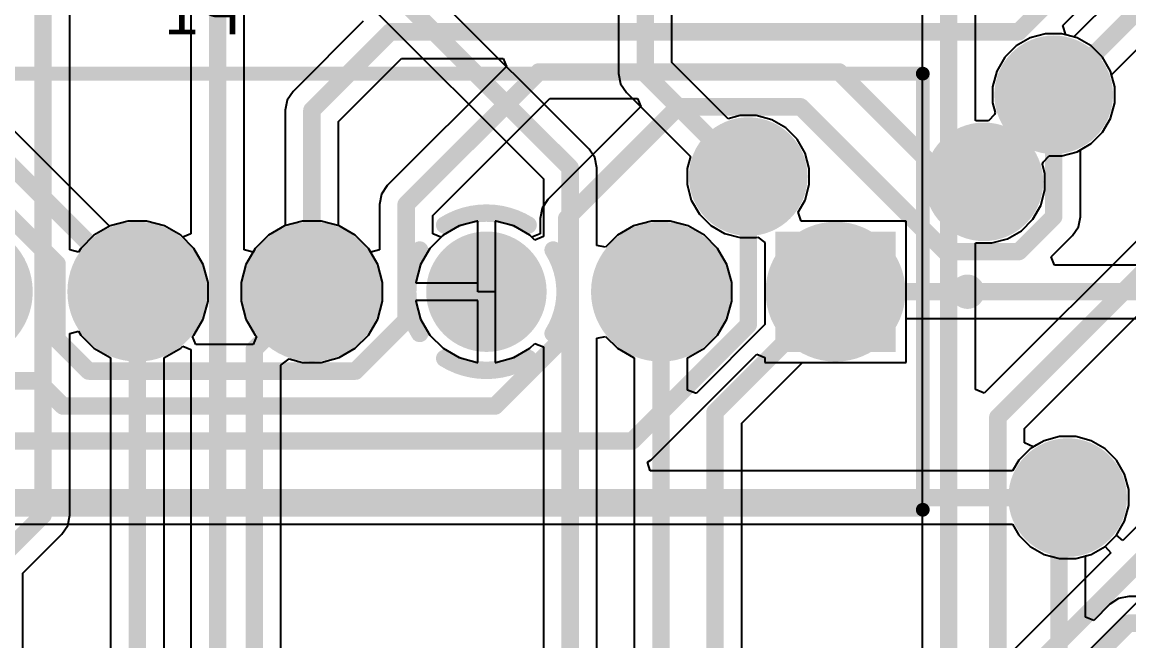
# Model space of a CAD drawing. Header units: inches. Extents: x -8.09 to -2.28, y -0.1 to 6.11.
# Drawn here: x -4.176 to -3.542, y 1.195 to 1.55 of the extents above; entities that cross this region are included whole.
import ezdxf

# ---------------------------------------------------------------- set-up
doc = ezdxf.new("R2010")
doc.units = ezdxf.units.IN
doc.header["$MEASUREMENT"] = 0
for name, color, linetype in [('BottomLayer', 5, 'Continuous'), ('BottomSolder', 6, 'Continuous'), ('InternalPlane1', 76, 'Continuous'), ('InternalPlane2', 16, 'Continuous'), ('MultiLayer', 9, 'Continuous'), ('PadHoleLayer', 156, 'Continuous'), ('TopLayer', 1, 'Continuous'), ('TopOverlay', 2, 'Continuous'), ('TopSolder', 216, 'Continuous'), ('ViaHoleLayer', 16, 'Continuous')]:
    doc.layers.add(name, color=color, linetype=linetype)
doc.styles.add('Arial', font='', dxfattribs={"height": 0.2})
doc.styles.get('Arial').set_extended_font_data('Arial')

# ---------------------------------------------------------------- blocks, each defined once
blk = doc.blocks.new('MOLX_22_23_2061_V_100')
at = {"layer": 'BottomLayer'}
blk.add_hatch(color=5, dxfattribs=at).paths.add_polyline_path([(-0.28051, 0.03051), (-0.21949, 0.03051), (-0.21949, -0.03051), (-0.28051, -0.03051)])
h = blk.add_hatch(color=5, dxfattribs=at)
edge = h.paths.add_edge_path()
edge.add_arc((-0.15, 0), 0.03051, 0, 360)
h = blk.add_hatch(color=5, dxfattribs=at)
edge = h.paths.add_edge_path()
edge.add_arc((-0.05, 0), 0.03051, 0, 360)
h = blk.add_hatch(color=5, dxfattribs=at)
edge = h.paths.add_edge_path()
edge.add_arc((0.05, 0), 0.03051, 0, 360)
h = blk.add_hatch(color=5, dxfattribs=at)
edge = h.paths.add_edge_path()
edge.add_arc((0.15, 0), 0.03051, 0, 360)
at = {"layer": 'BottomSolder'}
blk.add_hatch(color=6, dxfattribs=at).paths.add_polyline_path([(-0.28451, 0.03451), (-0.21549, 0.03451), (-0.21549, -0.03451), (-0.28451, -0.03451)])
h = blk.add_hatch(color=6, dxfattribs=at)
edge = h.paths.add_edge_path()
edge.add_arc((-0.15, 0), 0.03451, 0, 360)
h = blk.add_hatch(color=6, dxfattribs=at)
edge = h.paths.add_edge_path()
edge.add_arc((-0.05, 0), 0.03451, 0, 360)
h = blk.add_hatch(color=6, dxfattribs=at)
edge = h.paths.add_edge_path()
edge.add_arc((0.05, 0), 0.03451, 0, 360)
h = blk.add_hatch(color=6, dxfattribs=at)
edge = h.paths.add_edge_path()
edge.add_arc((0.15, 0), 0.03451, 0, 360)
h = blk.add_hatch(color=6, dxfattribs=at)
edge = h.paths.add_edge_path()
edge.add_arc((0.25, 0), 0.03451, 0, 360)
at = {"layer": 'InternalPlane1'}
h = blk.add_hatch(color=76, dxfattribs=at)
edge = h.paths.add_edge_path()
edge.add_arc((-0.25, 0), 0.04008, 0, 360)
h = blk.add_hatch(color=76, dxfattribs=at)
edge = h.paths.add_edge_path()
edge.add_arc((-0.15, 0), 0.04008, 0, 360)
h = blk.add_hatch(color=76, dxfattribs=at)
edge = h.paths.add_edge_path()
edge.add_arc((0.05, 0), 0.04008, 0, 360)
h = blk.add_hatch(color=76, dxfattribs=at)
edge = h.paths.add_edge_path()
edge.add_arc((0.15, 0), 0.04008, 0, 360)
h = blk.add_hatch(color=76, dxfattribs=at)
edge = h.paths.add_edge_path()
edge.add_arc((0.25, 0), 0.04008, 0, 360)
at = {"layer": 'InternalPlane2'}
h = blk.add_hatch(color=16, dxfattribs=at)
edge = h.paths.add_edge_path()
edge.add_arc((-0.25, 0), 0.04008, 0, 360)
h = blk.add_hatch(color=16, dxfattribs=at)
edge = h.paths.add_edge_path()
edge.add_arc((-0.15, 0), 0.04008, 0, 360)
h = blk.add_hatch(color=16, dxfattribs=at)
edge = h.paths.add_edge_path()
edge.add_arc((0.05, 0), 0.04008, 0, 360)
h = blk.add_hatch(color=16, dxfattribs=at)
edge = h.paths.add_edge_path()
edge.add_arc((0.15, 0), 0.04008, 0, 360)
h = blk.add_hatch(color=16, dxfattribs=at)
edge = h.paths.add_edge_path()
edge.add_arc((0.25, 0), 0.04008, 0, 360)
at = {"layer": 'MultiLayer'}
blk.add_hatch(color=9, dxfattribs=at).paths.add_polyline_path([(-0.28051, 0.03051), (-0.21949, 0.03051), (-0.21949, -0.03051), (-0.28051, -0.03051)])
h = blk.add_hatch(color=9, dxfattribs=at)
edge = h.paths.add_edge_path()
edge.add_arc((-0.15, 0), 0.03051, 0, 360)
h = blk.add_hatch(color=9, dxfattribs=at)
edge = h.paths.add_edge_path()
edge.add_arc((-0.05, 0), 0.03051, 0, 360)
h = blk.add_hatch(color=9, dxfattribs=at)
edge = h.paths.add_edge_path()
edge.add_arc((0.05, 0), 0.03051, 0, 360)
h = blk.add_hatch(color=9, dxfattribs=at)
edge = h.paths.add_edge_path()
edge.add_arc((0.15, 0), 0.03051, 0, 360)
at = {"layer": 'PadHoleLayer'}
h = blk.add_hatch(color=156, dxfattribs=at)
edge = h.paths.add_edge_path()
edge.add_arc((-0.25, 0), 0.02008, 0, 360)
h = blk.add_hatch(color=156, dxfattribs=at)
edge = h.paths.add_edge_path()
edge.add_arc((-0.15, 0), 0.02008, 0, 360)
h = blk.add_hatch(color=156, dxfattribs=at)
edge = h.paths.add_edge_path()
edge.add_arc((-0.05, 0), 0.02008, 0, 360)
h = blk.add_hatch(color=156, dxfattribs=at)
edge = h.paths.add_edge_path()
edge.add_arc((0.05, 0), 0.02008, 0, 360)
h = blk.add_hatch(color=156, dxfattribs=at)
edge = h.paths.add_edge_path()
edge.add_arc((0.15, 0), 0.02008, 0, 360)
at = {"layer": 'TopLayer'}
blk.add_hatch(color=1, dxfattribs=at).paths.add_polyline_path([(-0.28051, 0.03051), (-0.21949, 0.03051), (-0.21949, -0.03051), (-0.28051, -0.03051)])
h = blk.add_hatch(color=1, dxfattribs=at)
edge = h.paths.add_edge_path()
edge.add_arc((-0.15, 0), 0.03051, 0, 360)
h = blk.add_hatch(color=1, dxfattribs=at)
edge = h.paths.add_edge_path()
edge.add_arc((-0.05, 0), 0.03051, 0, 360)
h = blk.add_hatch(color=1, dxfattribs=at)
edge = h.paths.add_edge_path()
edge.add_arc((0.05, 0), 0.03051, 0, 360)
h = blk.add_hatch(color=1, dxfattribs=at)
edge = h.paths.add_edge_path()
edge.add_arc((0.15, 0), 0.03051, 0, 360)
at = {"layer": 'TopSolder'}
blk.add_hatch(color=216, dxfattribs=at).paths.add_polyline_path([(-0.28451, 0.03451), (-0.21549, 0.03451), (-0.21549, -0.03451), (-0.28451, -0.03451)])
h = blk.add_hatch(color=216, dxfattribs=at)
edge = h.paths.add_edge_path()
edge.add_arc((-0.15, 0), 0.03451, 0, 360)
h = blk.add_hatch(color=216, dxfattribs=at)
edge = h.paths.add_edge_path()
edge.add_arc((-0.05, 0), 0.03451, 0, 360)
h = blk.add_hatch(color=216, dxfattribs=at)
edge = h.paths.add_edge_path()
edge.add_arc((0.05, 0), 0.03451, 0, 360)
h = blk.add_hatch(color=216, dxfattribs=at)
edge = h.paths.add_edge_path()
edge.add_arc((0.15, 0), 0.03451, 0, 360)
h = blk.add_hatch(color=216, dxfattribs=at)
edge = h.paths.add_edge_path()
edge.add_arc((0.25, 0), 0.03451, 0, 360)
at = {"layer": 'InternalPlane1'}
for points in [[(-0.07389, 0.03823, 0.01, 0.01, -0.286745), (-0.02611, 0.03823, 0.01, 0.01, 0)], [(-0.08823, -0.02389, 0.01, 0.01, -0.286745), (-0.08823, 0.02389, 0.01, 0.01, 0)], [(-0.01177, 0.02389, 0.01, 0.01, -0.286745), (-0.01177, -0.02389, 0.01, 0.01, 0)], [(-0.02611, -0.03823, 0.01, 0.01, -0.286745), (-0.07389, -0.03823, 0.01, 0.01, 0)]]:
    blk.add_lwpolyline(points, format="xyseb", dxfattribs=at)
for points in [[(-0.07639, 0.03823, 0.005, 0.005, 1), (-0.07139, 0.03823, 0.005, 0.005, 1)], [(-0.02861, 0.03823, 0.005, 0.005, 1), (-0.02361, 0.03823, 0.005, 0.005, 1)], [(-0.09073, 0.02389, 0.005, 0.005, 1), (-0.08573, 0.02389, 0.005, 0.005, 1)], [(-0.01427, 0.02389, 0.005, 0.005, 1), (-0.00927, 0.02389, 0.005, 0.005, 1)], [(-0.09073, -0.02389, 0.005, 0.005, 1), (-0.08573, -0.02389, 0.005, 0.005, 1)], [(-0.01427, -0.02389, 0.005, 0.005, 1), (-0.00927, -0.02389, 0.005, 0.005, 1)], [(-0.07639, -0.03823, 0.005, 0.005, 1), (-0.07139, -0.03823, 0.005, 0.005, 1)], [(-0.02861, -0.03823, 0.005, 0.005, 1), (-0.02361, -0.03823, 0.005, 0.005, 1)]]:
    blk.add_lwpolyline(points, format="xyseb", close=True, dxfattribs=at)
at = {"layer": 'InternalPlane2'}
for points in [[(-0.07389, 0.03823, 0.01, 0.01, -0.286745), (-0.02611, 0.03823, 0.01, 0.01, 0)], [(-0.08823, -0.02389, 0.01, 0.01, -0.286745), (-0.08823, 0.02389, 0.01, 0.01, 0)], [(-0.01177, 0.02389, 0.01, 0.01, -0.286745), (-0.01177, -0.02389, 0.01, 0.01, 0)], [(-0.02611, -0.03823, 0.01, 0.01, -0.286745), (-0.07389, -0.03823, 0.01, 0.01, 0)]]:
    blk.add_lwpolyline(points, format="xyseb", dxfattribs=at)
for points in [[(-0.07639, 0.03823, 0.005, 0.005, 1), (-0.07139, 0.03823, 0.005, 0.005, 1)], [(-0.02861, 0.03823, 0.005, 0.005, 1), (-0.02361, 0.03823, 0.005, 0.005, 1)], [(-0.09073, 0.02389, 0.005, 0.005, 1), (-0.08573, 0.02389, 0.005, 0.005, 1)], [(-0.01427, 0.02389, 0.005, 0.005, 1), (-0.00927, 0.02389, 0.005, 0.005, 1)], [(-0.09073, -0.02389, 0.005, 0.005, 1), (-0.08573, -0.02389, 0.005, 0.005, 1)], [(-0.01427, -0.02389, 0.005, 0.005, 1), (-0.00927, -0.02389, 0.005, 0.005, 1)], [(-0.07639, -0.03823, 0.005, 0.005, 1), (-0.07139, -0.03823, 0.005, 0.005, 1)], [(-0.02861, -0.03823, 0.005, 0.005, 1), (-0.02361, -0.03823, 0.005, 0.005, 1)]]:
    blk.add_lwpolyline(points, format="xyseb", close=True, dxfattribs=at)
at = {"layer": 'TopOverlay'}
for points in [[(0.3, 0.125, 0.00787, 0.00787, 0), (-0.3, 0.125, 0.00787, 0.00787, 0)], [(-0.3, 0.125, 0.00787, 0.00787, 0), (-0.3, -0.125, 0.00787, 0.00787, 0)], [(0.3, -0.125, 0.00787, 0.00787, 0), (-0.3, -0.125, 0.00787, 0.00787, 0)]]:
    blk.add_lwpolyline(points, format="xyseb", dxfattribs=at)
for points in [[(-0.30197, 0.125, 0.00394, 0.00394, 1), (-0.29803, 0.125, 0.00394, 0.00394, 1)], [(-0.30197, 0.125, 0.00394, 0.00394, 1), (-0.29803, 0.125, 0.00394, 0.00394, 1)], [(-0.32067, 0, 0.00984, 0.00984, 1), (-0.33051, 0, 0.00984, 0.00984, 1)], [(-0.33297, 0, 0.00492, 0.00492, 1), (-0.32805, 0, 0.00492, 0.00492, 1)], [(-0.32313, 0, 0.00492, 0.00492, 1), (-0.31821, 0, 0.00492, 0.00492, 1)], [(-0.30197, -0.125, 0.00394, 0.00394, 1), (-0.29803, -0.125, 0.00394, 0.00394, 1)], [(-0.30197, -0.125, 0.00394, 0.00394, 1), (-0.29803, -0.125, 0.00394, 0.00394, 1)]]:
    blk.add_lwpolyline(points, format="xyseb", close=True, dxfattribs=at)

msp = doc.modelspace()

# ---------------------------------------------------------------- hatches: boundary and pattern name
at = {"layer": 'BottomLayer'}
h = msp.add_hatch(color=5, dxfattribs=at)
edge = h.paths.add_edge_path()
edge.add_arc((-3.585, 1.50788), 0.025, 0, 360)
h = msp.add_hatch(color=5, dxfattribs=at)
edge = h.paths.add_edge_path()
edge.add_arc((-3.76, 1.461), 0.025, 0, 360)
h = msp.add_hatch(color=5, dxfattribs=at)
edge = h.paths.add_edge_path()
edge.add_arc((-3.625, 1.458), 0.025, 0, 360)
h = msp.add_hatch(color=5, dxfattribs=at)
edge = h.paths.add_edge_path()
edge.add_arc((-3.577, 1.277), 0.025, 0, 360)
at = {"layer": 'BottomSolder'}
h = msp.add_hatch(color=6, dxfattribs=at)
edge = h.paths.add_edge_path()
edge.add_arc((-3.585, 1.50788), 0.029, 0, 360)
h = msp.add_hatch(color=6, dxfattribs=at)
edge = h.paths.add_edge_path()
edge.add_arc((-3.76, 1.461), 0.029, 0, 360)
h = msp.add_hatch(color=6, dxfattribs=at)
edge = h.paths.add_edge_path()
edge.add_arc((-3.625, 1.458), 0.029, 0, 360)
h = msp.add_hatch(color=6, dxfattribs=at)
edge = h.paths.add_edge_path()
edge.add_arc((-3.577, 1.277), 0.029, 0, 360)
at = {"layer": 'InternalPlane1'}
h = msp.add_hatch(color=76, dxfattribs=at)
edge = h.paths.add_edge_path()
edge.add_arc((-3.585, 1.50788), 0.034, 0, 360)
h = msp.add_hatch(color=76, dxfattribs=at)
edge = h.paths.add_edge_path()
edge.add_arc((-3.76, 1.461), 0.034, 0, 360)
h = msp.add_hatch(color=76, dxfattribs=at)
edge = h.paths.add_edge_path()
edge.add_arc((-3.625, 1.458), 0.034, 0, 360)
h = msp.add_hatch(color=76, dxfattribs=at)
edge = h.paths.add_edge_path()
edge.add_arc((-3.577, 1.277), 0.034, 0, 360)
at = {"layer": 'InternalPlane2'}
h = msp.add_hatch(color=16, dxfattribs=at)
edge = h.paths.add_edge_path()
edge.add_arc((-3.585, 1.50788), 0.034, 0, 360)
h = msp.add_hatch(color=16, dxfattribs=at)
edge = h.paths.add_edge_path()
edge.add_arc((-3.76, 1.461), 0.034, 0, 360)
h = msp.add_hatch(color=16, dxfattribs=at)
edge = h.paths.add_edge_path()
edge.add_arc((-3.625, 1.458), 0.034, 0, 360)
h = msp.add_hatch(color=16, dxfattribs=at)
edge = h.paths.add_edge_path()
edge.add_arc((-3.577, 1.277), 0.034, 0, 360)
at = {"layer": 'TopLayer'}
h = msp.add_hatch(color=1, dxfattribs=at)
edge = h.paths.add_edge_path()
edge.add_arc((-3.585, 1.50788), 0.025, 0, 360)
h = msp.add_hatch(color=1, dxfattribs=at)
edge = h.paths.add_edge_path()
edge.add_arc((-3.76, 1.461), 0.025, 0, 360)
h = msp.add_hatch(color=1, dxfattribs=at)
edge = h.paths.add_edge_path()
edge.add_arc((-3.625, 1.458), 0.025, 0, 360)
h = msp.add_hatch(color=1, dxfattribs=at)
edge = h.paths.add_edge_path()
edge.add_arc((-3.577, 1.277), 0.025, 0, 360)
at = {"layer": 'TopSolder'}
h = msp.add_hatch(color=216, dxfattribs=at)
edge = h.paths.add_edge_path()
edge.add_arc((-3.585, 1.50788), 0.029, 0, 360)
h = msp.add_hatch(color=216, dxfattribs=at)
edge = h.paths.add_edge_path()
edge.add_arc((-3.76, 1.461), 0.029, 0, 360)
h = msp.add_hatch(color=216, dxfattribs=at)
edge = h.paths.add_edge_path()
edge.add_arc((-3.625, 1.458), 0.029, 0, 360)
h = msp.add_hatch(color=216, dxfattribs=at)
edge = h.paths.add_edge_path()
edge.add_arc((-3.577, 1.277), 0.029, 0, 360)
at = {"layer": 'ViaHoleLayer'}
h = msp.add_hatch(color=16, dxfattribs=at)
edge = h.paths.add_edge_path()
edge.add_arc((-3.585, 1.50788), 0.014, 0, 360)
h = msp.add_hatch(color=16, dxfattribs=at)
edge = h.paths.add_edge_path()
edge.add_arc((-3.76, 1.461), 0.014, 0, 360)
h = msp.add_hatch(color=16, dxfattribs=at)
edge = h.paths.add_edge_path()
edge.add_arc((-3.625, 1.458), 0.014, 0, 360)
h = msp.add_hatch(color=16, dxfattribs=at)
edge = h.paths.add_edge_path()
edge.add_arc((-3.577, 1.277), 0.014, 0, 360)

# ---------------------------------------------------------------- linework, layer by layer
at = {"layer": 'BottomLayer'}
for p, q in [((-3.57974, 1.54763), (-3.53919, 1.58819)), ((-3.98054, 1.55009), (-4.02081, 1.50981)), ((-3.57805, 1.54225), (-3.57974, 1.54763)), ((-3.57149, 1.5405), (-3.57805, 1.54225)), ((-3.56351, 1.53589), (-3.57149, 1.5405)), ((-3.55699, 1.52937), (-3.56351, 1.53589)), ((-4.12594, 1.43257), (-4.22419, 1.53081)), ((-3.99471, 1.49267), (-3.95867, 1.52871)), ((-3.95867, 1.52871), (-3.90046, 1.52871)), ((-3.90046, 1.52871), (-3.89854, 1.52409)), ((-3.55239, 1.52139), (-3.55699, 1.52937)), ((-3.89854, 1.52409), (-3.96681, 1.45581)), ((-3.55, 1.51249), (-3.55239, 1.52139)), ((-4.02081, 1.50981), (-4.02413, 1.50485)), ((-3.55, 1.50327), (-3.55, 1.51249)), ((-4.02413, 1.50485), (-4.02529, 1.499)), ((-3.94071, 1.43867), (-3.87367, 1.50571)), ((-3.87367, 1.50571), (-3.82346, 1.50571)), ((-3.82346, 1.50571), (-3.82154, 1.50109)), ((-3.55239, 1.49437), (-3.55, 1.50327)), ((-4.02529, 1.499), (-4.02529, 1.43284)), ((-3.82154, 1.50109), (-3.87481, 1.44781)), ((-3.99471, 1.43284), (-3.99471, 1.49267)), ((-3.55699, 1.48639), (-3.55239, 1.49437)), ((-3.56351, 1.47988), (-3.55699, 1.48639)), ((-3.56971, 1.4763), (-3.56351, 1.47988)), ((-3.56971, 1.438), (-3.56971, 1.4763)), ((-3.96681, 1.45581), (-3.97013, 1.45085)), ((-3.97013, 1.45085), (-3.97129, 1.445)), ((-3.87481, 1.44781), (-3.87813, 1.44285)), ((-3.97129, 1.445), (-3.97129, 1.41898)), ((-3.87813, 1.44285), (-3.87929, 1.437)), ((-4.11533, 1.43551), (-4.12564, 1.43275)), ((-4.10467, 1.43551), (-4.11533, 1.43551)), ((-4.09436, 1.43275), (-4.10467, 1.43551)), ((-3.94071, 1.42812), (-3.94071, 1.43867)), ((-3.91533, 1.43551), (-3.92564, 1.43275)), ((-3.915, 1.43551), (-3.91533, 1.43551)), ((-3.915, 1.395), (-3.915, 1.43551)), ((-3.90467, 1.43551), (-3.905, 1.43551)), ((-3.905, 1.43551), (-3.905, 1.395)), ((-3.89436, 1.43275), (-3.90467, 1.43551)), ((-3.87929, 1.437), (-3.87929, 1.42812)), ((-3.57087, 1.43215), (-3.56971, 1.438)), ((-4.12564, 1.43275), (-4.12594, 1.43257)), ((-4.08513, 1.42742), (-4.09436, 1.43275)), ((-4.07758, 1.41987), (-4.08513, 1.42742)), ((-4.03487, 1.42742), (-4.04242, 1.41987)), ((-4.02564, 1.43275), (-4.03487, 1.42742)), ((-4.02529, 1.43284), (-4.02564, 1.43275)), ((-3.99436, 1.43275), (-3.99471, 1.43284)), ((-3.98513, 1.42742), (-3.99436, 1.43275)), ((-3.97758, 1.41987), (-3.98513, 1.42742)), ((-3.93609, 1.42621), (-3.94071, 1.42812)), ((-3.93487, 1.42742), (-3.93609, 1.42621)), ((-3.92564, 1.43275), (-3.93487, 1.42742)), ((-3.88513, 1.42742), (-3.89436, 1.43275)), ((-3.88391, 1.42621), (-3.88513, 1.42742)), ((-3.87929, 1.42812), (-3.88391, 1.42621)), ((-3.58646, 1.41491), (-3.57419, 1.42719)), ((-3.57419, 1.42719), (-3.57087, 1.43215)), ((-4.07225, 1.41064), (-4.07758, 1.41987)), ((-4.04242, 1.41987), (-4.04775, 1.41064)), ((-3.97629, 1.41764), (-3.97758, 1.41987)), ((-3.97129, 1.41898), (-3.97629, 1.41764)), ((-3.58454, 1.41029), (-3.58646, 1.41491)), ((-4.06949, 1.40033), (-4.07225, 1.41064)), ((-4.04775, 1.41064), (-4.05051, 1.40033)), ((-3.43233, 1.41029), (-3.58454, 1.41029)), ((-4.06949, 1.38967), (-4.06949, 1.40033)), ((-4.05051, 1.40033), (-4.05051, 1.38967)), ((-3.905, 1.395), (-3.915, 1.395)), ((-4.07225, 1.37936), (-4.06949, 1.38967)), ((-4.05051, 1.38967), (-4.04775, 1.37936)), ((-4.07758, 1.37013), (-4.07225, 1.37936)), ((-4.04775, 1.37936), (-4.04242, 1.37013)), ((-3.66949, 1.35449), (-3.66949, 1.37971)), ((-3.66949, 1.37971), (-3.45162, 1.37971)), ((-4.07831, 1.3694), (-4.07758, 1.37013)), ((-4.04242, 1.37013), (-4.04169, 1.3694)), ((-4.07639, 1.36478), (-4.07831, 1.3694)), ((-4.04361, 1.36478), (-4.07639, 1.36478)), ((-4.04169, 1.3694), (-4.04361, 1.36478)), ((-3.8157, 1.29867), (-3.75513, 1.35924)), ((-3.75513, 1.35924), (-3.75051, 1.35733)), ((-3.75051, 1.35733), (-3.75051, 1.35449)), ((-3.75051, 1.35449), (-3.66949, 1.35449)), ((-3.46315, 1.33448), (-3.54532, 1.25231)), ((-3.65619, 1.09819), (-3.44152, 1.31285)), ((-3.59051, 1.30961), (-3.59849, 1.30501)), ((-3.58161, 1.312), (-3.59051, 1.30961)), ((-3.57239, 1.312), (-3.58161, 1.312)), ((-3.56349, 1.30961), (-3.57239, 1.312)), ((-3.55551, 1.30501), (-3.56349, 1.30961)), ((-3.59849, 1.30501), (-3.60501, 1.29849)), ((-3.54899, 1.29849), (-3.55551, 1.30501)), ((-3.81776, 1.29729), (-3.8157, 1.29867)), ((-3.81625, 1.29229), (-3.81776, 1.29729)), ((-3.60501, 1.29849), (-3.60858, 1.29229)), ((-3.54439, 1.29051), (-3.54899, 1.29849)), ((-3.60858, 1.29229), (-3.81625, 1.29229)), ((-3.542, 1.28161), (-3.54439, 1.29051)), ((-3.542, 1.27239), (-3.542, 1.28161)), ((-3.54439, 1.26349), (-3.542, 1.27239)), ((-3.54899, 1.25551), (-3.54439, 1.26349)), ((-4.19542, 1.26171), (-3.60858, 1.26171)), ((-3.60858, 1.26171), (-3.60501, 1.25551)), ((-3.60501, 1.25551), (-3.59849, 1.24899)), ((-3.54532, 1.25231), (-3.54899, 1.25551)), ((-3.55231, 1.24532), (-3.67333, 1.12429)), ((-3.59849, 1.24899), (-3.59051, 1.24439)), ((-3.59051, 1.24439), (-3.58161, 1.242)), ((-3.57239, 1.242), (-3.56349, 1.24439)), ((-3.56349, 1.24439), (-3.55551, 1.24899)), ((-3.55551, 1.24899), (-3.55231, 1.24532)), ((-3.58161, 1.242), (-3.57239, 1.242))]:
    msp.add_line(p, q, dxfattribs=at)
for points in [[(-3.605, 1.544, 0.01, 0.01, 0), (-3.55, 1.599, 0.01, 0.01, 0)], [(-4.01, 1.499, 0.01, 0.01, 0), (-3.965, 1.544, 0.01, 0.01, 0)], [(-3.965, 1.544, 0.01, 0.01, 0), (-3.605, 1.544, 0.01, 0.01, 0)], [(-4.235, 1.52, 0.01, 0.01, 0), (-4.11, 1.395, 0.01, 0.01, 0)], [(-3.956, 1.445, 0.01, 0.01, 0), (-3.88, 1.521, 0.01, 0.01, 0)], [(-3.88, 1.521, 0.01, 0.01, 0), (-3.708, 1.521, 0.01, 0.01, 0)], [(-3.708, 1.521, 0.01, 0.01, 0), (-3.645, 1.458, 0.01, 0.01, 0)], [(-3.585, 1.438, 0.01, 0.01, 0), (-3.585, 1.50788, 0.01, 0.01, 0)], [(-4.01, 1.395, 0.01, 0.01, 0), (-4.01, 1.499, 0.01, 0.01, 0)], [(-3.864, 1.437, 0.01, 0.01, 0), (-3.8, 1.501, 0.01, 0.01, 0)], [(-3.8, 1.501, 0.01, 0.01, 0), (-3.73, 1.501, 0.01, 0.01, 0)], [(-3.73, 1.501, 0.01, 0.01, 0), (-3.647, 1.418, 0.01, 0.01, 0)], [(-4.215, 1.47, 0.01, 0.01, 0), (-4.156, 1.411, 0.01, 0.01, 0)], [(-3.76, 1.376, 0.01, 0.01, 0), (-3.76, 1.461, 0.01, 0.01, 0)], [(-3.645, 1.458, 0.01, 0.01, 0), (-3.625, 1.458, 0.01, 0.01, 0)], [(-3.956, 1.37849, 0.01, 0.01, 0), (-3.956, 1.445, 0.01, 0.01, 0)], [(-3.864, 1.37049, 0.01, 0.01, 0), (-3.864, 1.437, 0.01, 0.01, 0)], [(-3.605, 1.418, 0.01, 0.01, 0), (-3.585, 1.438, 0.01, 0.01, 0)], [(-3.647, 1.418, 0.01, 0.01, 0), (-3.605, 1.418, 0.01, 0.01, 0)], [(-4.156, 1.36765, 0.01, 0.01, 0), (-4.156, 1.411, 0.01, 0.01, 0)], [(-3.71, 1.395, 0.01, 0.01, 0), (-3.426, 1.395, 0.01, 0.01, 0)], [(-3.985, 1.34949, 0.01, 0.01, 0), (-3.956, 1.37849, 0.01, 0.01, 0)], [(-3.82651, 1.30949, 0.01, 0.01, 0), (-3.76, 1.376, 0.01, 0.01, 0)], [(-4.156, 1.36765, 0.01, 0.01, 0), (-4.13784, 1.34949, 0.01, 0.01, 0)], [(-3.905, 1.32949, 0.01, 0.01, 0), (-3.864, 1.37049, 0.01, 0.01, 0)], [(-4.13784, 1.34949, 0.01, 0.01, 0), (-3.985, 1.34949, 0.01, 0.01, 0)], [(-3.667, 1.109, 0.01, 0.01, 0), (-3.43, 1.346, 0.01, 0.01, 0)], [(-4.46389, 1.34389, 0.01, 0.01, 0), (-4.167, 1.34389, 0.01, 0.01, 0)], [(-4.167, 1.34389, 0.01, 0.01, 0), (-4.1526, 1.32949, 0.01, 0.01, 0)], [(-4.1526, 1.32949, 0.01, 0.01, 0), (-3.905, 1.32949, 0.01, 0.01, 0)], [(-4.187, 1.30949, 0.01, 0.01, 0), (-3.82651, 1.30949, 0.01, 0.01, 0)], [(-4.227, 1.277, 0.01, 0.01, 0), (-3.577, 1.277, 0.01, 0.01, 0)]]:
    msp.add_lwpolyline(points, format="xyseb", dxfattribs=at)
for points in [[(-3.9675, 1.544, 0.005, 0.005, 1), (-3.9625, 1.544, 0.005, 0.005, 1)], [(-3.9675, 1.544, 0.005, 0.005, 1), (-3.9625, 1.544, 0.005, 0.005, 1)], [(-3.6075, 1.544, 0.005, 0.005, 1), (-3.6025, 1.544, 0.005, 0.005, 1)], [(-3.6075, 1.544, 0.005, 0.005, 1), (-3.6025, 1.544, 0.005, 0.005, 1)], [(-3.8825, 1.521, 0.005, 0.005, 1), (-3.8775, 1.521, 0.005, 0.005, 1)], [(-3.8825, 1.521, 0.005, 0.005, 1), (-3.8775, 1.521, 0.005, 0.005, 1)], [(-3.7105, 1.521, 0.005, 0.005, 1), (-3.7055, 1.521, 0.005, 0.005, 1)], [(-3.7105, 1.521, 0.005, 0.005, 1), (-3.7055, 1.521, 0.005, 0.005, 1)], [(-3.5875, 1.50788, 0.005, 0.005, 1), (-3.5825, 1.50788, 0.005, 0.005, 1)], [(-4.0125, 1.499, 0.005, 0.005, 1), (-4.0075, 1.499, 0.005, 0.005, 1)], [(-4.0125, 1.499, 0.005, 0.005, 1), (-4.0075, 1.499, 0.005, 0.005, 1)], [(-3.8025, 1.501, 0.005, 0.005, 1), (-3.7975, 1.501, 0.005, 0.005, 1)], [(-3.8025, 1.501, 0.005, 0.005, 1), (-3.7975, 1.501, 0.005, 0.005, 1)], [(-3.7325, 1.501, 0.005, 0.005, 1), (-3.7275, 1.501, 0.005, 0.005, 1)], [(-3.7325, 1.501, 0.005, 0.005, 1), (-3.7275, 1.501, 0.005, 0.005, 1)], [(-3.7625, 1.461, 0.005, 0.005, 1), (-3.7575, 1.461, 0.005, 0.005, 1)], [(-3.6475, 1.458, 0.005, 0.005, 1), (-3.6425, 1.458, 0.005, 0.005, 1)], [(-3.6475, 1.458, 0.005, 0.005, 1), (-3.6425, 1.458, 0.005, 0.005, 1)], [(-3.6275, 1.458, 0.005, 0.005, 1), (-3.6225, 1.458, 0.005, 0.005, 1)], [(-3.9585, 1.445, 0.005, 0.005, 1), (-3.9535, 1.445, 0.005, 0.005, 1)], [(-3.9585, 1.445, 0.005, 0.005, 1), (-3.9535, 1.445, 0.005, 0.005, 1)], [(-3.8665, 1.437, 0.005, 0.005, 1), (-3.8615, 1.437, 0.005, 0.005, 1)], [(-3.8665, 1.437, 0.005, 0.005, 1), (-3.8615, 1.437, 0.005, 0.005, 1)], [(-3.5875, 1.438, 0.005, 0.005, 1), (-3.5825, 1.438, 0.005, 0.005, 1)], [(-3.5875, 1.438, 0.005, 0.005, 1), (-3.5825, 1.438, 0.005, 0.005, 1)], [(-3.6495, 1.418, 0.005, 0.005, 1), (-3.6445, 1.418, 0.005, 0.005, 1)], [(-3.6495, 1.418, 0.005, 0.005, 1), (-3.6445, 1.418, 0.005, 0.005, 1)], [(-3.6075, 1.418, 0.005, 0.005, 1), (-3.6025, 1.418, 0.005, 0.005, 1)], [(-3.6075, 1.418, 0.005, 0.005, 1), (-3.6025, 1.418, 0.005, 0.005, 1)], [(-4.1585, 1.411, 0.005, 0.005, 1), (-4.1535, 1.411, 0.005, 0.005, 1)], [(-4.1585, 1.411, 0.005, 0.005, 1), (-4.1535, 1.411, 0.005, 0.005, 1)], [(-4.1125, 1.395, 0.005, 0.005, 1), (-4.1075, 1.395, 0.005, 0.005, 1)], [(-4.0125, 1.395, 0.005, 0.005, 1), (-4.0075, 1.395, 0.005, 0.005, 1)], [(-3.7125, 1.395, 0.005, 0.005, 1), (-3.7075, 1.395, 0.005, 0.005, 1)], [(-3.9585, 1.37849, 0.005, 0.005, 1), (-3.9535, 1.37849, 0.005, 0.005, 1)], [(-3.9585, 1.37849, 0.005, 0.005, 1), (-3.9535, 1.37849, 0.005, 0.005, 1)], [(-3.7625, 1.376, 0.005, 0.005, 1), (-3.7575, 1.376, 0.005, 0.005, 1)], [(-3.7625, 1.376, 0.005, 0.005, 1), (-3.7575, 1.376, 0.005, 0.005, 1)], [(-4.1585, 1.36765, 0.005, 0.005, 1), (-4.1535, 1.36765, 0.005, 0.005, 1)], [(-4.1585, 1.36765, 0.005, 0.005, 1), (-4.1535, 1.36765, 0.005, 0.005, 1)], [(-3.8665, 1.37049, 0.005, 0.005, 1), (-3.8615, 1.37049, 0.005, 0.005, 1)], [(-3.8665, 1.37049, 0.005, 0.005, 1), (-3.8615, 1.37049, 0.005, 0.005, 1)], [(-4.14034, 1.34949, 0.005, 0.005, 1), (-4.13534, 1.34949, 0.005, 0.005, 1)], [(-4.14034, 1.34949, 0.005, 0.005, 1), (-4.13534, 1.34949, 0.005, 0.005, 1)], [(-3.9875, 1.34949, 0.005, 0.005, 1), (-3.9825, 1.34949, 0.005, 0.005, 1)], [(-3.9875, 1.34949, 0.005, 0.005, 1), (-3.9825, 1.34949, 0.005, 0.005, 1)], [(-4.1695, 1.34389, 0.005, 0.005, 1), (-4.1645, 1.34389, 0.005, 0.005, 1)], [(-4.1695, 1.34389, 0.005, 0.005, 1), (-4.1645, 1.34389, 0.005, 0.005, 1)], [(-4.1551, 1.32949, 0.005, 0.005, 1), (-4.1501, 1.32949, 0.005, 0.005, 1)], [(-4.1551, 1.32949, 0.005, 0.005, 1), (-4.1501, 1.32949, 0.005, 0.005, 1)], [(-3.9075, 1.32949, 0.005, 0.005, 1), (-3.9025, 1.32949, 0.005, 0.005, 1)], [(-3.9075, 1.32949, 0.005, 0.005, 1), (-3.9025, 1.32949, 0.005, 0.005, 1)], [(-3.82901, 1.30949, 0.005, 0.005, 1), (-3.82401, 1.30949, 0.005, 0.005, 1)], [(-3.82901, 1.30949, 0.005, 0.005, 1), (-3.82401, 1.30949, 0.005, 0.005, 1)], [(-3.5795, 1.277, 0.005, 0.005, 1), (-3.5745, 1.277, 0.005, 0.005, 1)]]:
    msp.add_lwpolyline(points, format="xyseb", close=True, dxfattribs=at)
at = {"layer": 'TopLayer'}
for p, q in [((-3.83429, 2.176), (-3.83429, 1.52)), ((-3.80371, 1.52633), (-3.80371, 2.05449)), ((-4.14871, 1.41898), (-4.14871, 1.67501)), ((-3.85119, 1.47681), (-3.98871, 1.61433)), ((-3.66041, 1.59154), (-3.66041, 1.458)), ((-3.62982, 1.49317), (-3.62982, 1.59154)), ((-4.00703, 1.58941), (-3.87729, 1.45967)), ((-4.04871, 1.41898), (-4.04871, 1.56)), ((-3.55018, 1.56434), (-3.57348, 1.54103)), ((-4.07929, 1.55367), (-4.07929, 1.42812)), ((-3.55185, 1.5194), (-3.52407, 1.54719)), ((-3.58961, 1.54288), (-3.59851, 1.5405)), ((-3.58039, 1.54288), (-3.58961, 1.54288)), ((-3.57348, 1.54103), (-3.58039, 1.54288)), ((-3.60649, 1.53589), (-3.61301, 1.52937)), ((-3.59851, 1.5405), (-3.60649, 1.53589)), ((-3.61301, 1.52937), (-3.61761, 1.52139)), ((-3.77152, 1.49415), (-3.80371, 1.52633)), ((-3.83429, 1.52), (-3.83313, 1.51415)), ((-3.61761, 1.52139), (-3.62, 1.51249)), ((-3.55, 1.51249), (-3.55185, 1.5194)), ((-3.83313, 1.51415), (-3.82981, 1.50919)), ((-3.82981, 1.50919), (-3.79315, 1.47252)), ((-3.62, 1.51249), (-3.62, 1.50327)), ((-3.55, 1.50327), (-3.55, 1.51249)), ((-3.62, 1.50327), (-3.6185, 1.49767)), ((-3.55239, 1.49437), (-3.55, 1.50327)), ((-3.61895, 1.49655), (-3.62238, 1.493)), ((-3.6185, 1.49767), (-3.61895, 1.49655)), ((-3.76461, 1.496), (-3.77152, 1.49415)), ((-3.75539, 1.496), (-3.76461, 1.496)), ((-3.74649, 1.49361), (-3.75539, 1.496)), ((-3.73851, 1.48901), (-3.74649, 1.49361)), ((-3.62961, 1.493), (-3.62982, 1.49317)), ((-3.62238, 1.493), (-3.62961, 1.493)), ((-3.55699, 1.48639), (-3.55239, 1.49437)), ((-3.73199, 1.48249), (-3.73851, 1.48901)), ((-3.56351, 1.47988), (-3.55699, 1.48639)), ((-3.72739, 1.47451), (-3.73199, 1.48249)), ((-3.57149, 1.47527), (-3.56351, 1.47988)), ((-3.84787, 1.47185), (-3.85119, 1.47681)), ((-3.84671, 1.466), (-3.84787, 1.47185)), ((-3.79315, 1.47252), (-3.795, 1.46561)), ((-3.725, 1.46561), (-3.72739, 1.47451)), ((-3.59105, 1.46933), (-3.58762, 1.47288)), ((-3.58762, 1.47288), (-3.58039, 1.47288)), ((-3.58039, 1.47288), (-3.57149, 1.47527)), ((-3.84671, 1.42159), (-3.84671, 1.466)), ((-3.795, 1.46561), (-3.795, 1.45639)), ((-3.725, 1.45639), (-3.725, 1.46561)), ((-3.5915, 1.46821), (-3.59105, 1.46933)), ((-3.59, 1.46261), (-3.5915, 1.46821)), ((-3.87729, 1.45967), (-3.87729, 1.42666)), ((-3.50096, 1.46067), (-3.62482, 1.3368)), ((-3.59, 1.45339), (-3.59, 1.46261)), ((-3.795, 1.45639), (-3.79261, 1.44749)), ((-3.72739, 1.44749), (-3.725, 1.45639)), ((-3.66041, 1.458), (-3.66041, 0.56208)), ((-3.59239, 1.44449), (-3.59, 1.45339)), ((-3.79261, 1.44749), (-3.78801, 1.43951)), ((-3.73141, 1.44051), (-3.72739, 1.44749)), ((-3.78801, 1.43951), (-3.78149, 1.43299)), ((-3.72961, 1.43551), (-3.73141, 1.44051)), ((-3.60171, 1.31667), (-3.47485, 1.44352)), ((-3.59699, 1.43651), (-3.59239, 1.44449)), ((-4.11533, 1.43551), (-4.12564, 1.43275)), ((-4.10467, 1.43551), (-4.11533, 1.43551)), ((-4.09436, 1.43275), (-4.10467, 1.43551)), ((-4.01533, 1.43551), (-4.02564, 1.43275)), ((-4.00467, 1.43551), (-4.01533, 1.43551)), ((-3.99436, 1.43275), (-4.00467, 1.43551)), ((-3.91533, 1.43551), (-3.92564, 1.43275)), ((-3.915, 1.43551), (-3.91533, 1.43551)), ((-3.915, 1.4), (-3.915, 1.43551)), ((-3.90467, 1.43551), (-3.905, 1.43551)), ((-3.905, 1.43551), (-3.905, 1.395)), ((-3.89436, 1.43275), (-3.90467, 1.43551)), ((-3.81533, 1.43551), (-3.82564, 1.43275)), ((-3.80467, 1.43551), (-3.81533, 1.43551)), ((-3.79436, 1.43275), (-3.80467, 1.43551)), ((-3.66949, 1.43551), (-3.72961, 1.43551)), ((-3.66949, 1.35449), (-3.66949, 1.43551)), ((-3.60351, 1.42999), (-3.59699, 1.43651)), ((-4.13487, 1.42742), (-4.14242, 1.41987)), ((-4.12564, 1.43275), (-4.13487, 1.42742)), ((-4.08513, 1.42742), (-4.09436, 1.43275)), ((-4.08391, 1.42621), (-4.08513, 1.42742)), ((-4.07929, 1.42812), (-4.08391, 1.42621)), ((-4.03487, 1.42742), (-4.04242, 1.41987)), ((-4.02564, 1.43275), (-4.03487, 1.42742)), ((-3.98513, 1.42742), (-3.99436, 1.43275)), ((-3.97758, 1.41987), (-3.98513, 1.42742)), ((-3.93487, 1.42742), (-3.94242, 1.41987)), ((-3.92564, 1.43275), (-3.93487, 1.42742)), ((-3.88513, 1.42742), (-3.89436, 1.43275)), ((-3.88229, 1.42459), (-3.88513, 1.42742)), ((-3.83487, 1.42742), (-3.84171, 1.42059)), ((-3.82564, 1.43275), (-3.83487, 1.42742)), ((-3.78513, 1.42742), (-3.79436, 1.43275)), ((-3.77758, 1.41987), (-3.78513, 1.42742)), ((-3.78149, 1.43299), (-3.77351, 1.42839)), ((-3.77351, 1.42839), (-3.76461, 1.426)), ((-3.61149, 1.42539), (-3.60351, 1.42999)), ((-3.87729, 1.42666), (-3.88229, 1.42459)), ((-3.84171, 1.42059), (-3.84671, 1.42159)), ((-3.76461, 1.426), (-3.75539, 1.426)), ((-3.75539, 1.426), (-3.75448, 1.42624)), ((-3.75448, 1.42624), (-3.75051, 1.4232)), ((-3.75051, 1.4232), (-3.75051, 1.37612)), ((-3.62982, 1.42283), (-3.62961, 1.423)), ((-3.62982, 1.33888), (-3.62982, 1.42283)), ((-3.62961, 1.423), (-3.62039, 1.423)), ((-3.62039, 1.423), (-3.61149, 1.42539)), ((-4.14371, 1.41764), (-4.14871, 1.41898)), ((-4.14242, 1.41987), (-4.14371, 1.41764)), ((-4.04371, 1.41764), (-4.04871, 1.41898)), ((-4.04242, 1.41987), (-4.04371, 1.41764)), ((-3.97225, 1.41064), (-3.97758, 1.41987)), ((-3.94242, 1.41987), (-3.94775, 1.41064)), ((-3.77225, 1.41064), (-3.77758, 1.41987)), ((-3.96949, 1.40033), (-3.97225, 1.41064)), ((-3.94775, 1.41064), (-3.95051, 1.40033)), ((-3.76949, 1.40033), (-3.77225, 1.41064)), ((-3.96949, 1.38967), (-3.96949, 1.40033)), ((-3.95051, 1.40033), (-3.95051, 1.4)), ((-3.95051, 1.4), (-3.915, 1.4)), ((-3.905, 1.395), (-3.905, 1.35449)), ((-3.76949, 1.38967), (-3.76949, 1.40033)), ((-3.97225, 1.37936), (-3.96949, 1.38967)), ((-3.915, 1.39), (-3.95051, 1.39)), ((-3.95051, 1.39), (-3.95051, 1.38967)), ((-3.95051, 1.38967), (-3.94775, 1.37936)), ((-3.915, 1.35449), (-3.915, 1.39)), ((-3.77225, 1.37936), (-3.76949, 1.38967)), ((-3.97758, 1.37013), (-3.97225, 1.37936)), ((-3.94775, 1.37936), (-3.94242, 1.37013)), ((-3.75051, 1.37612), (-3.78971, 1.33692)), ((-3.77758, 1.37013), (-3.77225, 1.37936)), ((-4.14871, 1.37102), (-4.14371, 1.37236)), ((-4.14871, 1.26689), (-4.14871, 1.37102)), ((-4.14371, 1.37236), (-4.14242, 1.37013)), ((-4.14242, 1.37013), (-4.13487, 1.36258)), ((-3.98513, 1.36258), (-3.97758, 1.37013)), ((-3.94242, 1.37013), (-3.93487, 1.36258)), ((-3.78513, 1.36258), (-3.77758, 1.37013)), ((-4.08513, 1.36258), (-4.08391, 1.36379)), ((-4.08391, 1.36379), (-4.07929, 1.36188)), ((-3.88513, 1.36258), (-3.88229, 1.36541)), ((-3.88229, 1.36541), (-3.87729, 1.36334)), ((-3.87729, 1.36334), (-3.87729, 1.033)), ((-3.84671, 1.36841), (-3.84171, 1.36941)), ((-3.84671, 1.03933), (-3.84671, 1.36841)), ((-3.84171, 1.36941), (-3.83487, 1.36258)), ((-4.13487, 1.36258), (-4.12564, 1.35725)), ((-4.12564, 1.35725), (-4.12529, 1.35716)), ((-4.12529, 1.35716), (-4.12529, 0.948)), ((-4.09471, 1.35716), (-4.09436, 1.35725)), ((-4.09471, 0.99986), (-4.09471, 1.35716)), ((-4.09436, 1.35725), (-4.08513, 1.36258)), ((-4.07929, 1.36188), (-4.07929, 1.00558)), ((-4.00467, 1.35449), (-3.99436, 1.35725)), ((-3.99436, 1.35725), (-3.98513, 1.36258)), ((-3.93487, 1.36258), (-3.92564, 1.35725)), ((-3.92564, 1.35725), (-3.91533, 1.35449)), ((-3.90467, 1.35449), (-3.89436, 1.35725)), ((-3.89436, 1.35725), (-3.88513, 1.36258)), ((-3.83487, 1.36258), (-3.82564, 1.35725)), ((-3.82564, 1.35725), (-3.82529, 1.35716)), ((-3.82529, 1.35716), (-3.82529, 1.02499)), ((-3.79471, 1.35716), (-3.79436, 1.35725)), ((-3.79471, 1.33849), (-3.79471, 1.35716)), ((-3.79436, 1.35725), (-3.78513, 1.36258)), ((-4.02771, 1.35286), (-4.02759, 1.3531)), ((-4.02771, 1.15906), (-4.02771, 1.35286)), ((-4.02759, 1.3531), (-4.02308, 1.35656)), ((-4.02308, 1.35656), (-4.01533, 1.35449)), ((-4.01533, 1.35449), (-4.00467, 1.35449)), ((-3.91533, 1.35449), (-3.915, 1.35449)), ((-3.905, 1.35449), (-3.90467, 1.35449)), ((-3.76371, 1.31967), (-3.72888, 1.35449)), ((-3.72888, 1.35449), (-3.66949, 1.35449)), ((-3.79017, 1.33694), (-3.79471, 1.33849)), ((-3.62482, 1.3368), (-3.62982, 1.33888)), ((-3.78971, 1.33692), (-3.79017, 1.33694)), ((-3.76371, 0.68927), (-3.76371, 1.31967)), ((-3.60171, 1.3084), (-3.60171, 1.31667)), ((-3.59671, 1.30604), (-3.60171, 1.3084)), ((-3.59051, 1.30961), (-3.59671, 1.30604)), ((-3.58161, 1.312), (-3.59051, 1.30961)), ((-3.57239, 1.312), (-3.58161, 1.312)), ((-3.56349, 1.30961), (-3.57239, 1.312)), ((-3.55551, 1.30501), (-3.56349, 1.30961)), ((-3.54899, 1.29849), (-3.55551, 1.30501)), ((-3.54439, 1.29051), (-3.54899, 1.29849)), ((-3.542, 1.28161), (-3.54439, 1.29051)), ((-3.542, 1.27239), (-3.542, 1.28161)), ((-3.54439, 1.26349), (-3.542, 1.27239)), ((-4.14987, 1.26104), (-4.14871, 1.26689)), ((-3.54899, 1.25551), (-3.54439, 1.26349)), ((-4.17561, 1.23365), (-4.15319, 1.25608)), ((-4.15319, 1.25608), (-4.14987, 1.26104)), ((-3.55551, 1.24899), (-3.54899, 1.25551)), ((-3.56671, 1.24352), (-3.56349, 1.24439)), ((-3.56671, 1.20846), (-3.56671, 1.24352)), ((-3.56349, 1.24439), (-3.55551, 1.24899)), ((-4.17561, 1.15906), (-4.17561, 1.23365)), ((-3.54786, 1.21913), (-3.55282, 1.21581)), ((-3.54201, 1.22029), (-3.54786, 1.21913)), ((-3.51834, 1.22029), (-3.54201, 1.22029)), ((-3.55282, 1.21581), (-3.56209, 1.20654)), ((-3.56209, 1.20654), (-3.56671, 1.20846))]:
    msp.add_line(p, q, dxfattribs=at)
for points in [[(-3.819, 1.52, 0.01, 0.01, 0), (-3.819, 2.176, 0.01, 0.01, 0)], [(-4.164, 1.26689, 0.01, 0.01, 0), (-4.164, 1.679, 0.01, 0.01, 0)], [(-3.64512, 1.458, 0.01, 0.01, 0), (-3.64512, 1.635, 0.01, 0.01, 0)], [(-4.004, 1.608, 0.01, 0.01, 0), (-3.862, 1.466, 0.01, 0.01, 0)], [(-4.064, 0.974, 0.01, 0.01, 0), (-4.064, 1.56, 0.01, 0.01, 0)], [(-3.585, 1.50788, 0.01, 0.01, 0), (-3.53488, 1.558, 0.01, 0.01, 0)], [(-3.819, 1.52, 0.01, 0.01, 0), (-3.76, 1.461, 0.01, 0.01, 0)], [(-3.862, 1.033, 0.01, 0.01, 0), (-3.862, 1.466, 0.01, 0.01, 0)], [(-3.64512, 0.54212, 0.01, 0.01, 0), (-3.64512, 1.458, 0.01, 0.01, 0)], [(-3.64512, 1.458, 0.01, 0.01, 0), (-3.625, 1.458, 0.01, 0.01, 0)], [(-3.617, 1.323, 0.01, 0.01, 0), (-3.48567, 1.45433, 0.01, 0.01, 0)], [(-4.11, 0.948, 0.01, 0.01, 0), (-4.11, 1.395, 0.01, 0.01, 0)], [(-4.043, 1.362, 0.01, 0.01, 0), (-4.01, 1.395, 0.01, 0.01, 0)], [(-3.81, 1.018, 0.01, 0.01, 0), (-3.81, 1.395, 0.01, 0.01, 0)], [(-3.779, 1.326, 0.01, 0.01, 0), (-3.71, 1.395, 0.01, 0.01, 0)], [(-4.043, 1.014, 0.01, 0.01, 0), (-4.043, 1.362, 0.01, 0.01, 0)], [(-3.779, 0.68927, 0.01, 0.01, 0), (-3.779, 1.326, 0.01, 0.01, 0)], [(-3.617, 0.931, 0.01, 0.01, 0), (-3.617, 1.323, 0.01, 0.01, 0)], [(-3.58201, 1.27199, 0.01, 0.01, 0), (-3.577, 1.277, 0.01, 0.01, 0)], [(-3.58201, 1.165, 0.01, 0.01, 0), (-3.58201, 1.27199, 0.01, 0.01, 0)], [(-4.19091, 1.23998, 0.01, 0.01, 0), (-4.164, 1.26689, 0.01, 0.01, 0)], [(-3.58201, 1.165, 0.01, 0.01, 0), (-3.54201, 1.205, 0.01, 0.01, 0)], [(-3.54201, 1.205, 0.01, 0.01, 0), (-3.51201, 1.205, 0.01, 0.01, 0)]]:
    msp.add_lwpolyline(points, format="xyseb", dxfattribs=at)
for points in [[(-3.8215, 1.52, 0.005, 0.005, 1), (-3.8165, 1.52, 0.005, 0.005, 1)], [(-3.8215, 1.52, 0.005, 0.005, 1), (-3.8165, 1.52, 0.005, 0.005, 1)], [(-3.5875, 1.50788, 0.005, 0.005, 1), (-3.5825, 1.50788, 0.005, 0.005, 1)], [(-3.8645, 1.466, 0.005, 0.005, 1), (-3.8595, 1.466, 0.005, 0.005, 1)], [(-3.8645, 1.466, 0.005, 0.005, 1), (-3.8595, 1.466, 0.005, 0.005, 1)], [(-3.7625, 1.461, 0.005, 0.005, 1), (-3.7575, 1.461, 0.005, 0.005, 1)], [(-3.64762, 1.458, 0.005, 0.005, 1), (-3.64262, 1.458, 0.005, 0.005, 1)], [(-3.64762, 1.458, 0.005, 0.005, 1), (-3.64262, 1.458, 0.005, 0.005, 1)], [(-3.64762, 1.458, 0.005, 0.005, 1), (-3.64262, 1.458, 0.005, 0.005, 1)], [(-3.6275, 1.458, 0.005, 0.005, 1), (-3.6225, 1.458, 0.005, 0.005, 1)], [(-4.1125, 1.395, 0.005, 0.005, 1), (-4.1075, 1.395, 0.005, 0.005, 1)], [(-4.0125, 1.395, 0.005, 0.005, 1), (-4.0075, 1.395, 0.005, 0.005, 1)], [(-3.8125, 1.395, 0.005, 0.005, 1), (-3.8075, 1.395, 0.005, 0.005, 1)], [(-3.7125, 1.395, 0.005, 0.005, 1), (-3.7075, 1.395, 0.005, 0.005, 1)], [(-4.0455, 1.362, 0.005, 0.005, 1), (-4.0405, 1.362, 0.005, 0.005, 1)], [(-4.0455, 1.362, 0.005, 0.005, 1), (-4.0405, 1.362, 0.005, 0.005, 1)], [(-3.7815, 1.326, 0.005, 0.005, 1), (-3.7765, 1.326, 0.005, 0.005, 1)], [(-3.7815, 1.326, 0.005, 0.005, 1), (-3.7765, 1.326, 0.005, 0.005, 1)], [(-3.6195, 1.323, 0.005, 0.005, 1), (-3.6145, 1.323, 0.005, 0.005, 1)], [(-3.6195, 1.323, 0.005, 0.005, 1), (-3.6145, 1.323, 0.005, 0.005, 1)], [(-3.5795, 1.277, 0.005, 0.005, 1), (-3.5745, 1.277, 0.005, 0.005, 1)], [(-3.58451, 1.27199, 0.005, 0.005, 1), (-3.57951, 1.27199, 0.005, 0.005, 1)], [(-3.58451, 1.27199, 0.005, 0.005, 1), (-3.57951, 1.27199, 0.005, 0.005, 1)], [(-4.1665, 1.26689, 0.005, 0.005, 1), (-4.1615, 1.26689, 0.005, 0.005, 1)], [(-4.1665, 1.26689, 0.005, 0.005, 1), (-4.1615, 1.26689, 0.005, 0.005, 1)], [(-3.54451, 1.205, 0.005, 0.005, 1), (-3.53951, 1.205, 0.005, 0.005, 1)], [(-3.54451, 1.205, 0.005, 0.005, 1), (-3.53951, 1.205, 0.005, 0.005, 1)]]:
    msp.add_lwpolyline(points, format="xyseb", close=True, dxfattribs=at)

# ---------------------------------------------------------------- block references
at = {"rotation": 180}
msp.add_blockref('MOLX_22_23_2061_V_100', (-3.96, 1.395), dxfattribs=at)

# ---------------------------------------------------------------- texts
at = {"layer": 'TopOverlay', "style": 'Arial', "text_generation_flag": 2}
msp.add_text('P1', height=0.025, dxfattribs=at).set_placement((-4.0509, 1.5425))

doc.saveas('drawing.dxf')
